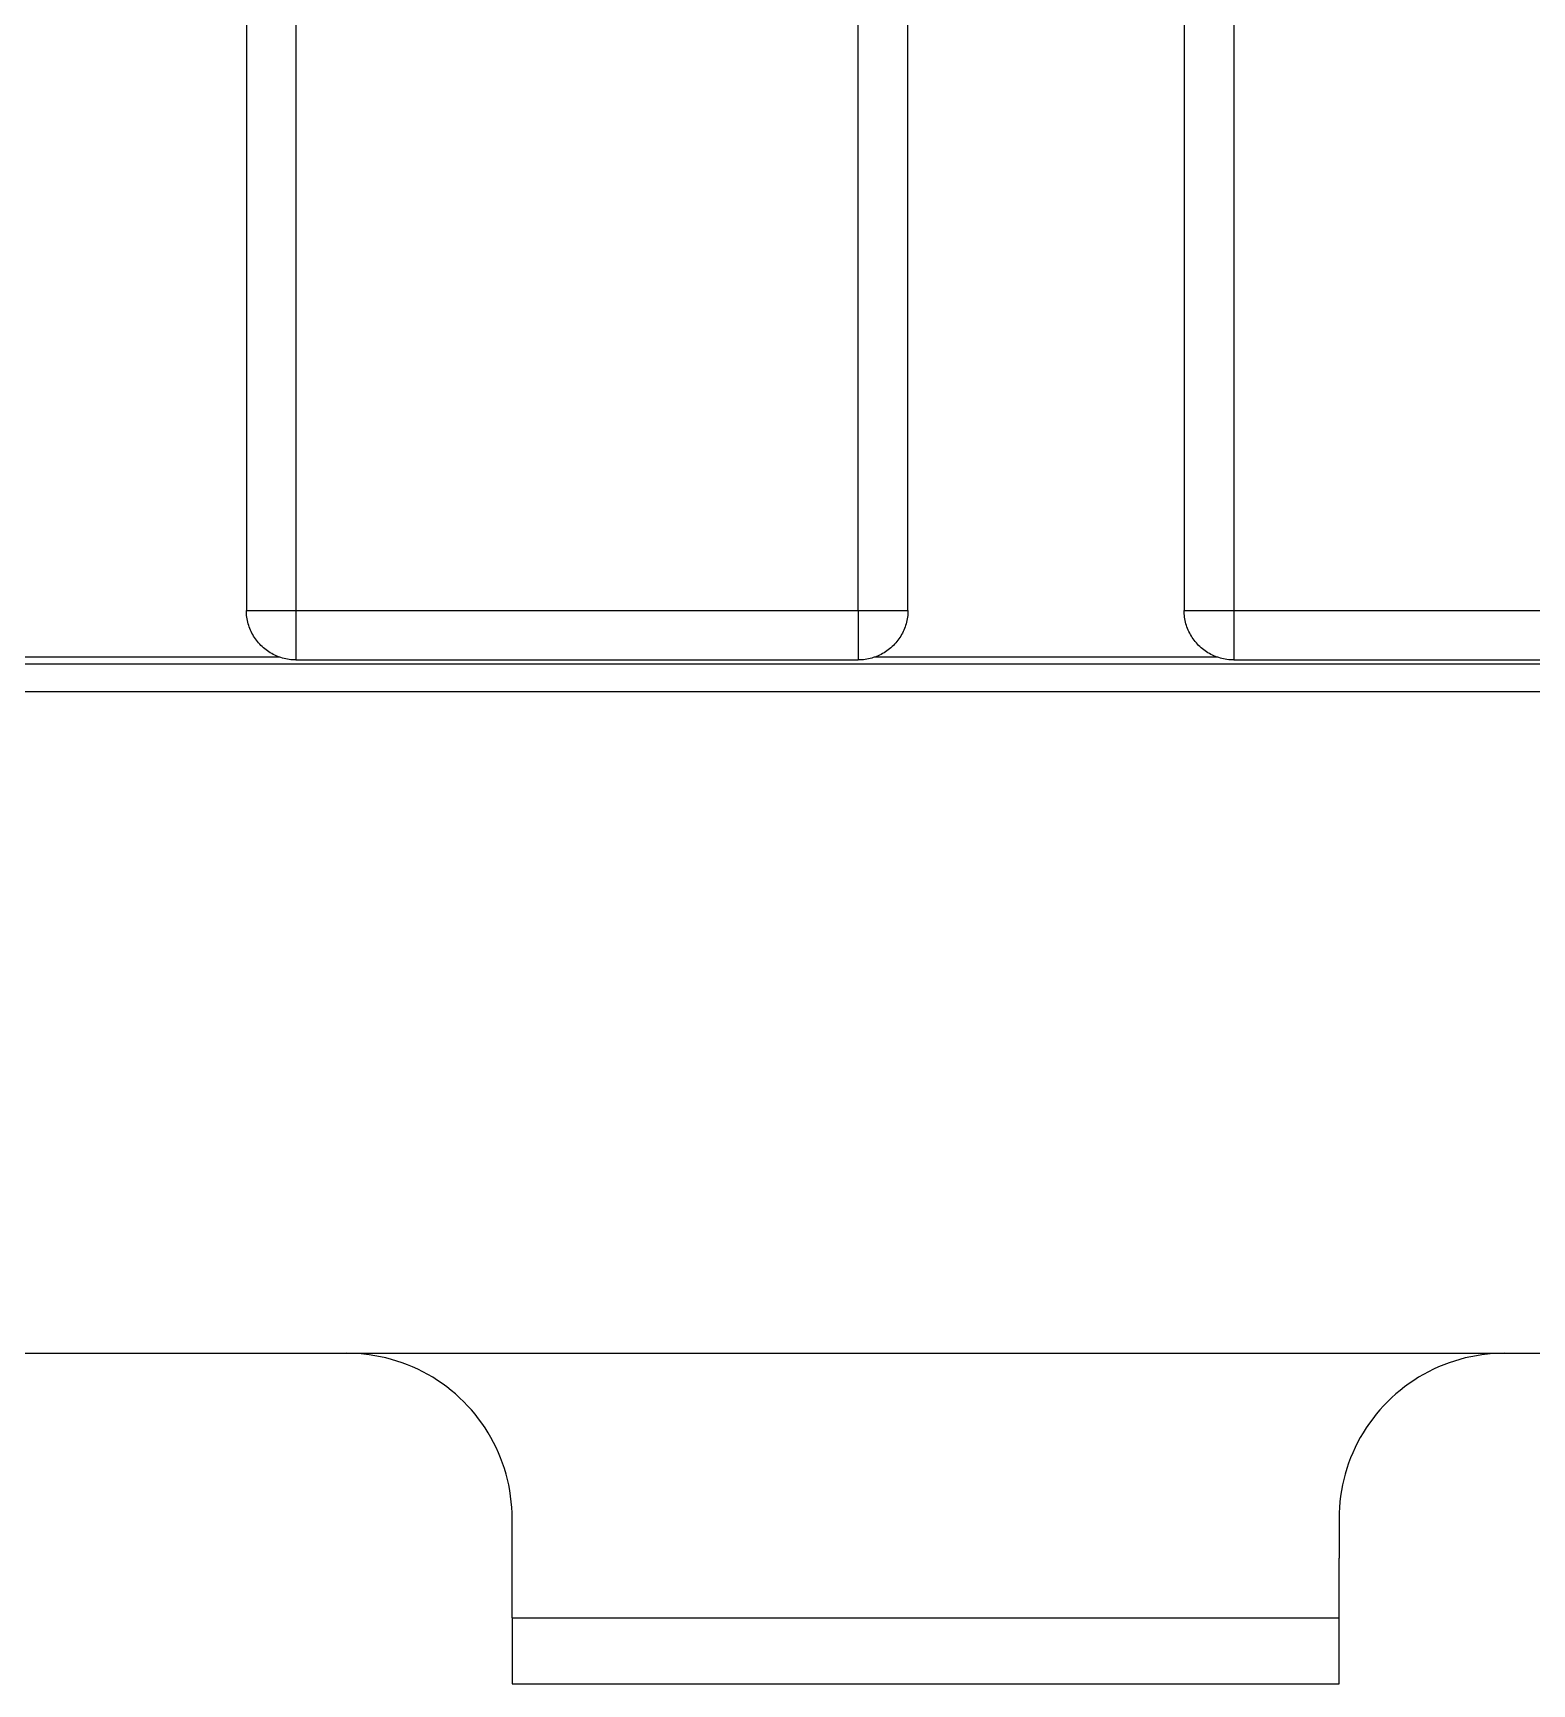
# Model space of a CAD drawing. Header units: millimetres. Extents: x -1283 to 2747, y -259 to 2557.
# Drawn here: x 1313.2 to 1403.8, y 1281.7 to 1381.6 of the extents above; entities that cross this region are included whole.
import ezdxf

# ---------------------------------------------------------------- set-up
doc = ezdxf.new("R2010")
doc.units = ezdxf.units.MM
doc.header["$MEASUREMENT"] = 0
doc.layers.add('Utwórz2D linie widoczne', color=7, linetype='Continuous', true_color=0x000000)

msp = doc.modelspace()

# ---------------------------------------------------------------- linework, layer by layer
at = {"layer": 'Utwórz2D linie widoczne'}
for p, q in [((1326.08, 2055.646), (1326.08, 1346.646)), ((1329.08, 2055.646), (1329.08, 1346.646)), ((1363.08, 1346.646), (1363.08, 2055.646)), ((1366.08, 1346.646), (1366.08, 2055.646)), ((1382.78, 2055.646), (1382.78, 1346.646)), ((1385.78, 2055.646), (1385.78, 1346.646)), ((1326.08, 1346.646), (1329.08, 1346.646)), ((1326.082, 1346.543), (1326.08, 1346.646)), ((1326.087, 1346.441), (1326.082, 1346.543)), ((1326.096, 1346.339), (1326.087, 1346.441)), ((1326.108, 1346.237), (1326.096, 1346.339)), ((1326.124, 1346.136), (1326.108, 1346.237)), ((1326.143, 1346.035), (1326.124, 1346.136)), ((1326.166, 1345.935), (1326.143, 1346.035)), ((1326.192, 1345.836), (1326.166, 1345.935)), ((1329.08, 1346.646), (1363.08, 1346.646)), ((1329.08, 1346.646), (1329.08, 1343.646)), ((1363.08, 1346.646), (1366.08, 1346.646)), ((1363.08, 1346.646), (1363.08, 1343.646)), ((1365.995, 1345.935), (1365.969, 1345.836)), ((1366.018, 1346.035), (1365.995, 1345.935)), ((1366.037, 1346.136), (1366.018, 1346.035)), ((1366.052, 1346.237), (1366.037, 1346.136)), ((1366.065, 1346.339), (1366.052, 1346.237)), ((1366.073, 1346.441), (1366.065, 1346.339)), ((1366.079, 1346.543), (1366.073, 1346.441)), ((1366.08, 1346.646), (1366.079, 1346.543)), ((1382.78, 1346.646), (1385.78, 1346.646)), ((1382.782, 1346.543), (1382.78, 1346.646)), ((1382.787, 1346.441), (1382.782, 1346.543)), ((1382.796, 1346.339), (1382.787, 1346.441)), ((1382.808, 1346.237), (1382.796, 1346.339)), ((1382.824, 1346.136), (1382.808, 1346.237)), ((1382.843, 1346.035), (1382.824, 1346.136)), ((1382.866, 1345.935), (1382.843, 1346.035)), ((1382.892, 1345.836), (1382.866, 1345.935)), ((1385.78, 1346.646), (1419.78, 1346.646)), ((1385.78, 1346.646), (1385.78, 1343.646)), ((1326.221, 1345.738), (1326.192, 1345.836)), ((1326.254, 1345.641), (1326.221, 1345.738)), ((1326.29, 1345.545), (1326.254, 1345.641)), ((1326.329, 1345.45), (1326.29, 1345.545)), ((1326.371, 1345.357), (1326.329, 1345.45)), ((1326.417, 1345.265), (1326.371, 1345.357)), ((1326.465, 1345.175), (1326.417, 1345.265)), ((1326.517, 1345.087), (1326.465, 1345.175)), ((1326.572, 1345), (1326.517, 1345.087)), ((1326.629, 1344.915), (1326.572, 1345)), ((1326.69, 1344.833), (1326.629, 1344.915)), ((1365.531, 1344.915), (1365.471, 1344.833)), ((1365.589, 1345), (1365.531, 1344.915)), ((1365.644, 1345.087), (1365.589, 1345)), ((1365.695, 1345.175), (1365.644, 1345.087)), ((1365.744, 1345.265), (1365.695, 1345.175)), ((1365.79, 1345.357), (1365.744, 1345.265)), ((1365.832, 1345.45), (1365.79, 1345.357)), ((1365.871, 1345.545), (1365.832, 1345.45)), ((1365.907, 1345.641), (1365.871, 1345.545)), ((1365.94, 1345.738), (1365.907, 1345.641)), ((1365.969, 1345.836), (1365.94, 1345.738)), ((1382.921, 1345.738), (1382.892, 1345.836)), ((1382.954, 1345.641), (1382.921, 1345.738)), ((1382.99, 1345.545), (1382.954, 1345.641)), ((1383.029, 1345.45), (1382.99, 1345.545)), ((1383.071, 1345.357), (1383.029, 1345.45)), ((1383.117, 1345.265), (1383.071, 1345.357)), ((1383.165, 1345.175), (1383.117, 1345.265)), ((1383.217, 1345.087), (1383.165, 1345.175)), ((1383.272, 1345), (1383.217, 1345.087)), ((1383.329, 1344.915), (1383.272, 1345)), ((1383.39, 1344.833), (1383.329, 1344.915)), ((1326.753, 1344.752), (1326.69, 1344.833)), ((1326.819, 1344.674), (1326.753, 1344.752)), ((1326.888, 1344.598), (1326.819, 1344.674)), ((1326.959, 1344.524), (1326.888, 1344.598)), ((1327.033, 1344.453), (1326.959, 1344.524)), ((1327.109, 1344.384), (1327.033, 1344.453)), ((1327.187, 1344.318), (1327.109, 1344.384)), ((1327.268, 1344.255), (1327.187, 1344.318)), ((1327.35, 1344.195), (1327.268, 1344.255)), ((1327.435, 1344.137), (1327.35, 1344.195)), ((1327.522, 1344.082), (1327.435, 1344.137)), ((1327.61, 1344.031), (1327.522, 1344.082)), ((1327.7, 1343.982), (1327.61, 1344.031)), ((1327.792, 1343.936), (1327.7, 1343.982)), ((1327.885, 1343.894), (1327.792, 1343.936)), ((1327.98, 1343.855), (1327.885, 1343.894)), ((1364.276, 1343.894), (1364.181, 1343.855)), ((1364.369, 1343.936), (1364.276, 1343.894)), ((1364.461, 1343.982), (1364.369, 1343.936)), ((1364.551, 1344.031), (1364.461, 1343.982)), ((1364.639, 1344.082), (1364.551, 1344.031)), ((1364.726, 1344.137), (1364.639, 1344.082)), ((1364.81, 1344.195), (1364.726, 1344.137)), ((1364.893, 1344.255), (1364.81, 1344.195)), ((1364.974, 1344.318), (1364.893, 1344.255)), ((1365.052, 1344.384), (1364.974, 1344.318)), ((1365.128, 1344.453), (1365.052, 1344.384)), ((1365.202, 1344.524), (1365.128, 1344.453)), ((1365.273, 1344.598), (1365.202, 1344.524)), ((1365.342, 1344.674), (1365.273, 1344.598)), ((1365.408, 1344.752), (1365.342, 1344.674)), ((1365.471, 1344.833), (1365.408, 1344.752)), ((1383.453, 1344.752), (1383.39, 1344.833)), ((1383.519, 1344.674), (1383.453, 1344.752)), ((1383.588, 1344.598), (1383.519, 1344.674)), ((1383.659, 1344.524), (1383.588, 1344.598)), ((1383.733, 1344.453), (1383.659, 1344.524)), ((1383.809, 1344.384), (1383.733, 1344.453)), ((1383.887, 1344.318), (1383.809, 1344.384)), ((1383.968, 1344.255), (1383.887, 1344.318)), ((1384.05, 1344.195), (1383.968, 1344.255)), ((1384.135, 1344.137), (1384.05, 1344.195)), ((1384.222, 1344.082), (1384.135, 1344.137)), ((1384.31, 1344.031), (1384.222, 1344.082)), ((1384.4, 1343.982), (1384.31, 1344.031)), ((1384.492, 1343.936), (1384.4, 1343.982)), ((1384.585, 1343.894), (1384.492, 1343.936)), ((1384.68, 1343.855), (1384.585, 1343.894)), ((1429.65, 1343.382), (1144.65, 1343.382)), ((1328.112, 1343.806), (1307.348, 1343.806)), ((1328.076, 1343.819), (1327.98, 1343.855)), ((1328.173, 1343.786), (1328.076, 1343.819)), ((1328.271, 1343.757), (1328.173, 1343.786)), ((1328.37, 1343.731), (1328.271, 1343.757)), ((1328.47, 1343.708), (1328.37, 1343.731)), ((1328.571, 1343.689), (1328.47, 1343.708)), ((1328.672, 1343.673), (1328.571, 1343.689)), ((1328.774, 1343.661), (1328.672, 1343.673)), ((1328.876, 1343.653), (1328.774, 1343.661)), ((1328.978, 1343.647), (1328.876, 1343.653)), ((1329.08, 1343.646), (1328.978, 1343.647)), ((1329.08, 1343.646), (1363.08, 1343.646)), ((1363.183, 1343.647), (1363.08, 1343.646)), ((1363.285, 1343.653), (1363.183, 1343.647)), ((1363.387, 1343.661), (1363.285, 1343.653)), ((1363.489, 1343.673), (1363.387, 1343.661)), ((1363.59, 1343.689), (1363.489, 1343.673)), ((1363.691, 1343.708), (1363.59, 1343.689)), ((1363.791, 1343.731), (1363.691, 1343.708)), ((1363.89, 1343.757), (1363.791, 1343.731)), ((1363.988, 1343.786), (1363.89, 1343.757)), ((1364.085, 1343.819), (1363.988, 1343.786)), ((1384.812, 1343.806), (1364.048, 1343.806)), ((1364.181, 1343.855), (1364.085, 1343.819)), ((1384.776, 1343.819), (1384.68, 1343.855)), ((1384.873, 1343.786), (1384.776, 1343.819)), ((1384.971, 1343.757), (1384.873, 1343.786)), ((1385.07, 1343.731), (1384.971, 1343.757)), ((1385.17, 1343.708), (1385.07, 1343.731)), ((1385.271, 1343.689), (1385.17, 1343.708)), ((1385.372, 1343.673), (1385.271, 1343.689)), ((1385.474, 1343.661), (1385.372, 1343.673)), ((1385.576, 1343.653), (1385.474, 1343.661)), ((1385.678, 1343.647), (1385.576, 1343.653)), ((1385.78, 1343.646), (1385.678, 1343.647)), ((1385.78, 1343.646), (1419.78, 1343.646)), ((1442.15, 1341.717), (1142.15, 1341.717)), ((1142.15, 1301.717), (1442.15, 1301.717)), ((1332.492, 1301.712), (1332.15, 1301.717)), ((1332.833, 1301.694), (1332.492, 1301.712)), ((1333.173, 1301.665), (1332.833, 1301.694)), ((1333.512, 1301.624), (1333.173, 1301.665)), ((1333.849, 1301.572), (1333.512, 1301.624)), ((1334.185, 1301.508), (1333.849, 1301.572)), ((1334.518, 1301.433), (1334.185, 1301.508)), ((1334.848, 1301.347), (1334.518, 1301.433)), ((1335.175, 1301.249), (1334.848, 1301.347)), ((1335.499, 1301.14), (1335.175, 1301.249)), ((1335.819, 1301.02), (1335.499, 1301.14)), ((1336.134, 1300.889), (1335.819, 1301.02)), ((1398.482, 1301.02), (1398.166, 1300.889)), ((1398.802, 1301.14), (1398.482, 1301.02)), ((1399.125, 1301.249), (1398.802, 1301.14)), ((1399.452, 1301.347), (1399.125, 1301.249)), ((1399.783, 1301.433), (1399.452, 1301.347)), ((1400.116, 1301.508), (1399.783, 1301.433)), ((1400.451, 1301.572), (1400.116, 1301.508)), ((1400.789, 1301.624), (1400.451, 1301.572)), ((1401.128, 1301.665), (1400.789, 1301.624)), ((1401.468, 1301.694), (1401.128, 1301.665)), ((1401.809, 1301.712), (1401.468, 1301.694)), ((1402.15, 1301.717), (1401.809, 1301.712)), ((1336.445, 1300.748), (1336.134, 1300.889)), ((1336.751, 1300.596), (1336.445, 1300.748)), ((1337.051, 1300.434), (1336.751, 1300.596)), ((1337.346, 1300.262), (1337.051, 1300.434)), ((1337.635, 1300.079), (1337.346, 1300.262)), ((1337.917, 1299.887), (1337.635, 1300.079)), ((1396.666, 1300.079), (1396.384, 1299.887)), ((1396.955, 1300.262), (1396.666, 1300.079)), ((1397.249, 1300.434), (1396.955, 1300.262)), ((1397.55, 1300.596), (1397.249, 1300.434)), ((1397.856, 1300.748), (1397.55, 1300.596)), ((1398.166, 1300.889), (1397.856, 1300.748)), ((1338.193, 1299.685), (1337.917, 1299.887)), ((1338.461, 1299.474), (1338.193, 1299.685)), ((1338.722, 1299.254), (1338.461, 1299.474)), ((1338.976, 1299.026), (1338.722, 1299.254)), ((1339.221, 1298.788), (1338.976, 1299.026)), ((1395.325, 1299.026), (1395.079, 1298.788)), ((1395.578, 1299.254), (1395.325, 1299.026)), ((1395.839, 1299.474), (1395.578, 1299.254)), ((1396.108, 1299.685), (1395.839, 1299.474)), ((1396.384, 1299.887), (1396.108, 1299.685)), ((1339.459, 1298.543), (1339.221, 1298.788)), ((1339.687, 1298.289), (1339.459, 1298.543)), ((1339.907, 1298.028), (1339.687, 1298.289)), ((1340.118, 1297.76), (1339.907, 1298.028)), ((1394.393, 1298.028), (1394.182, 1297.76)), ((1394.613, 1298.289), (1394.393, 1298.028)), ((1394.842, 1298.543), (1394.613, 1298.289)), ((1395.079, 1298.788), (1394.842, 1298.543)), ((1340.32, 1297.484), (1340.118, 1297.76)), ((1340.512, 1297.202), (1340.32, 1297.484)), ((1340.695, 1296.913), (1340.512, 1297.202)), ((1393.789, 1297.202), (1393.606, 1296.913)), ((1393.981, 1297.484), (1393.789, 1297.202)), ((1394.182, 1297.76), (1393.981, 1297.484)), ((1340.867, 1296.618), (1340.695, 1296.913)), ((1341.029, 1296.318), (1340.867, 1296.618)), ((1341.181, 1296.012), (1341.029, 1296.318)), ((1341.322, 1295.701), (1341.181, 1296.012)), ((1393.12, 1296.012), (1392.978, 1295.701)), ((1393.271, 1296.318), (1393.12, 1296.012)), ((1393.434, 1296.618), (1393.271, 1296.318)), ((1393.606, 1296.913), (1393.434, 1296.618)), ((1341.453, 1295.386), (1341.322, 1295.701)), ((1341.573, 1295.066), (1341.453, 1295.386)), ((1341.682, 1294.743), (1341.573, 1295.066)), ((1392.728, 1295.066), (1392.619, 1294.743)), ((1392.848, 1295.386), (1392.728, 1295.066)), ((1392.978, 1295.701), (1392.848, 1295.386)), ((1341.78, 1294.415), (1341.682, 1294.743)), ((1341.866, 1294.085), (1341.78, 1294.415)), ((1341.941, 1293.752), (1341.866, 1294.085)), ((1392.435, 1294.085), (1392.36, 1293.752)), ((1392.521, 1294.415), (1392.435, 1294.085)), ((1392.619, 1294.743), (1392.521, 1294.415)), ((1342.005, 1293.416), (1341.941, 1293.752)), ((1342.057, 1293.079), (1342.005, 1293.416)), ((1342.098, 1292.74), (1342.057, 1293.079)), ((1392.243, 1293.079), (1392.203, 1292.74)), ((1392.296, 1293.416), (1392.243, 1293.079)), ((1392.36, 1293.752), (1392.296, 1293.416)), ((1342.127, 1292.4), (1342.098, 1292.74)), ((1342.145, 1292.059), (1342.127, 1292.4)), ((1342.15, 1291.717), (1342.145, 1292.059)), ((1392.156, 1292.059), (1392.15, 1291.717)), ((1392.174, 1292.4), (1392.156, 1292.059)), ((1392.203, 1292.74), (1392.174, 1292.4)), ((1342.15, 1289.317), (1342.15, 1291.717)), ((1392.15, 1291.717), (1392.15, 1289.317)), ((1342.15, 1285.717), (1342.15, 1289.317)), ((1392.15, 1285.717), (1392.15, 1289.317)), ((1342.15, 1285.717), (1342.15, 1281.717)), ((1342.15, 1285.717), (1352.15, 1285.717)), ((1352.15, 1285.717), (1382.15, 1285.717)), ((1382.15, 1285.717), (1392.15, 1285.717)), ((1392.15, 1281.717), (1392.15, 1285.717)), ((1342.15, 1281.717), (1352.15, 1281.717)), ((1352.15, 1281.717), (1382.15, 1281.717)), ((1382.15, 1281.717), (1392.15, 1281.717))]:
    msp.add_line(p, q, dxfattribs=at)

doc.saveas('drawing.dxf')
